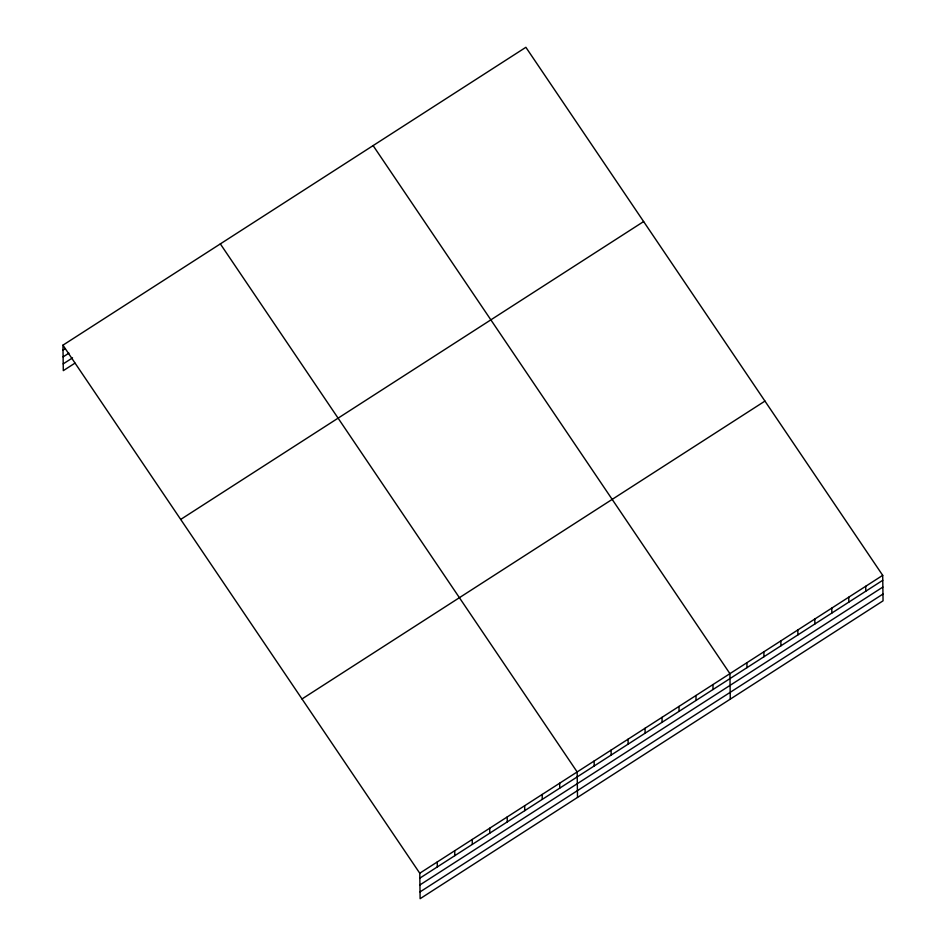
<?xml version="1.0" encoding="UTF-8"?>
<svg xmlns="http://www.w3.org/2000/svg" width="946" height="946" viewBox="0 0 946 946"><rect width="100%" height="100%" fill="white"/><g stroke="black" fill="none" stroke-linecap="round" stroke-linejoin="round"><path stroke-width="1.42" d="M62.944 345.172L525.881 47.3L882.701 575.345L883.056 600.828L420.119 898.7L419.764 873.229L62.944 345.172L63.299 370.655L74.959 363.146M63.015 350.115L65.345 348.613M63.11 356.89L68.94 353.142M63.205 363.879L72.535 357.872M180.698 519.437L643.635 221.553M302.011 698.964L764.947 401.092M419.764 873.229L882.701 575.345M419.823 878.172L882.76 580.288M419.918 884.948L882.855 587.064M420.024 891.924L882.961 594.053M373.114 145.601L729.922 673.647L730.277 699.118M220.347 243.902L577.155 771.948L577.509 797.419M865.72 586.272L865.791 591.215M848.751 597.198L848.822 602.141M831.771 608.112L831.841 613.055M814.802 619.039L814.873 623.982M797.821 629.965L797.892 634.896M780.852 640.88L780.923 645.822M763.871 651.806L763.942 656.749M746.902 662.732L746.973 667.663M712.953 684.573L713.024 689.516M695.972 695.487L696.043 700.43M679.003 706.414L679.074 711.357M662.034 717.34L662.094 722.283M645.054 728.254L645.125 733.197M628.085 739.181L628.144 744.124M611.104 750.107L611.175 755.05M594.135 761.022L594.206 765.964M559.665 783.205L559.736 788.148M542.176 794.451L542.247 799.394M524.687 805.708L524.758 810.651M507.198 816.966L507.269 821.897M489.709 828.211L489.78 833.154M472.22 839.469L472.291 844.411M454.73 850.714L454.801 855.657M437.253 861.972L437.312 866.914"/></g></svg>
